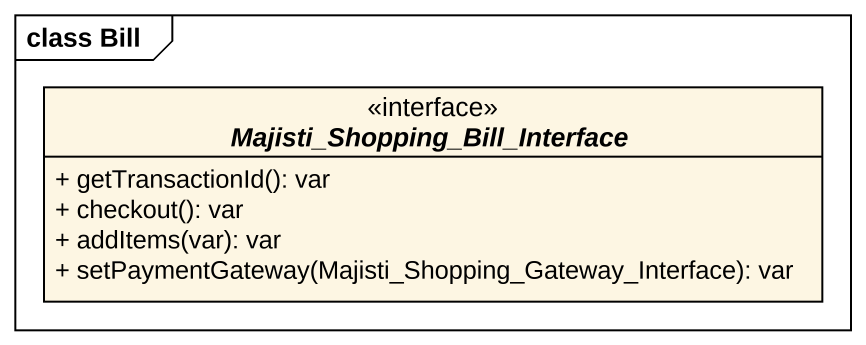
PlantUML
@startuml
mainframe class Bill
hide circle
hide empty members
skinparam classAttributeIconSize 0
interface "Majisti_Shopping_Bill_Interface" as Majisti_Shopping_Bill <<interface>> {
  + getTransactionId(): var
  + checkout(): var
  + addItems(var): var
  + setPaymentGateway(Majisti_Shopping_Gateway_Interface): var
}
@enduml
